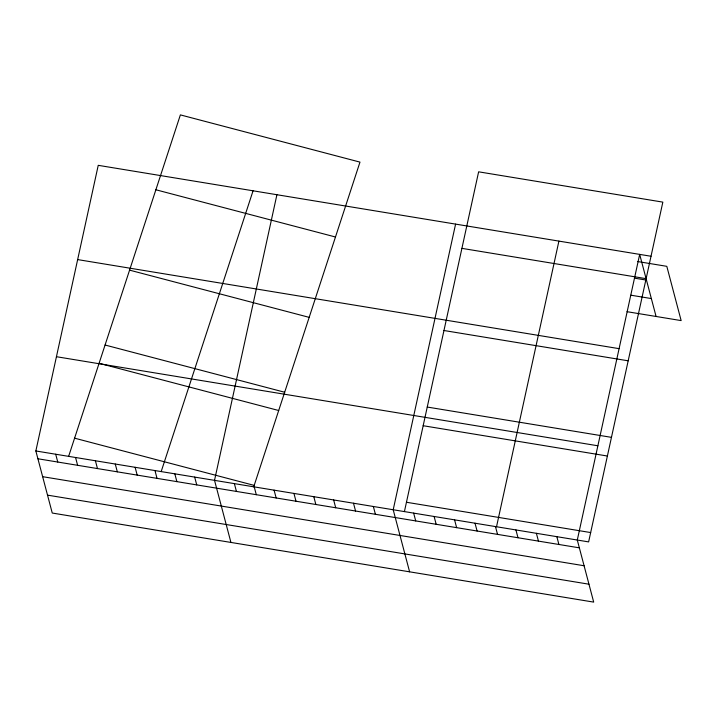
<?xml version="1.0" encoding="UTF-8"?>
<svg xmlns="http://www.w3.org/2000/svg" width="717" height="717" viewBox="0 0 717 717"><rect width="100%" height="100%" fill="white"/><g stroke="black" fill="none" stroke-linecap="round" stroke-linejoin="round"><path stroke-width="1.08" d="M656.082 316.475L639.681 254.392L577.293 540.035L593.694 602.11L52.251 513.04L35.85 450.966L98.238 165.331L651.018 256.256M276.914 194.719L214.526 480.354L230.928 542.437M455.591 224.116L393.203 509.751L409.604 571.825M404.415 511.597L478.624 171.82L662.84 202.122L588.63 541.9L35.85 450.966M496.522 526.744L558.91 241.109M68.635 456.362L180.379 114.89L359.979 162.114L253.728 486.807M161.182 471.58L253.065 190.794M637.44 261.499L666.81 266.33L681.15 320.598L627.017 311.689M461.909 248.36L646.125 278.662M634.635 278.169L646.474 280.114M630.897 295.198L651.35 298.568M77.651 259.59L619.094 348.659M443.966 330.51L628.182 360.812M427.251 407.05L611.467 437.352M56.437 356.707L597.879 445.777M423.173 425.719L607.389 456.021M406.458 502.258L590.665 532.561M37.911 458.772L579.354 547.842M42.644 476.68L584.086 565.749M47.519 495.133L588.962 584.203M155.876 189.772L335.475 236.995M129.571 270.139L309.179 317.362M105.067 345.02L284.676 392.244M99.089 363.286L278.698 410.509M74.586 438.168L254.194 485.391M556.84 536.666L558.902 544.481M536.388 533.305L538.449 541.111M515.926 529.935L517.997 537.75M495.474 526.574L497.535 534.38M475.021 523.213L477.083 531.019M454.569 519.843L456.63 527.649M434.108 516.482L436.178 524.288M413.655 513.112L415.717 520.927M373.351 506.489L375.412 514.295M353.499 503.217L355.56 511.024M333.647 499.955L335.708 507.761M313.795 496.684L315.856 504.499M293.934 493.421L296.004 501.228M274.082 490.159L276.153 497.965M254.23 486.888L256.292 494.694M234.378 483.625L236.44 491.432M194.674 477.092L196.736 484.898M174.823 473.829L176.884 481.636M154.971 470.558L157.032 478.373M135.119 467.296L137.18 475.102M115.258 464.033L117.328 471.84M95.406 460.762L97.476 468.568M75.554 457.5L77.615 465.306M55.702 454.228L57.763 462.044"/></g></svg>
